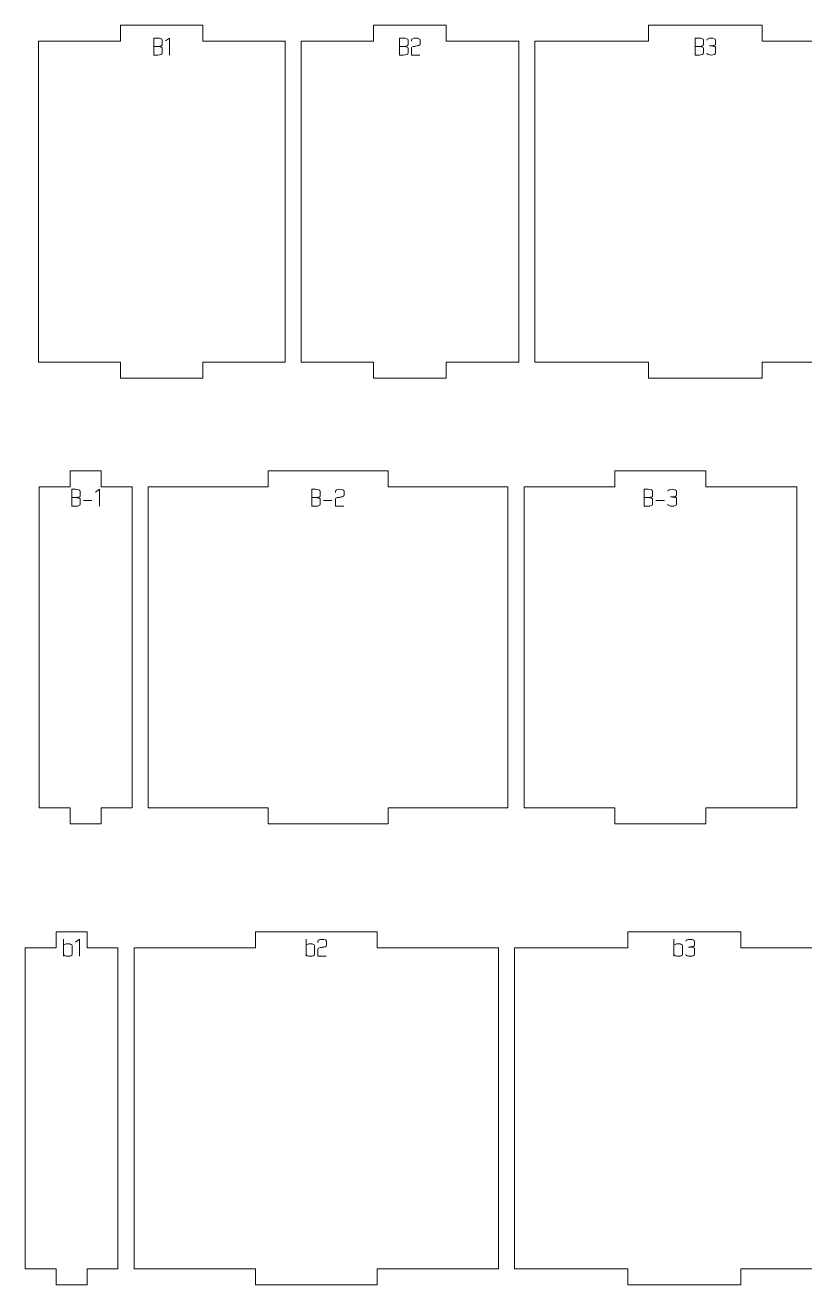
# Model space of a CAD drawing. Header units: centimetres. Extents: x -249 to 275, y -506 to 461.
# Drawn here: x -248.57 to -233.99, y 244.79 to 268.34 of the extents above; entities that cross this region are included whole.
import ezdxf

# ---------------------------------------------------------------- set-up
doc = ezdxf.new("R2010")
doc.units = ezdxf.units.CM
doc.header["$MEASUREMENT"] = 0
doc.layers.add('Capa 1', color=7, linetype='Continuous')

msp = doc.modelspace()

# ---------------------------------------------------------------- linework, layer by layer
at = {"layer": 'Capa 1', "color": 240, "lineweight": 9}
for points in [[(-248.32634, 268.0409), (-248.32634, 268.0409), (-248.32634, 262.0409), (-248.32634, 262.0409), (-248.32634, 262.0409), (-246.78865, 262.0409), (-246.78865, 262.0409), (-246.78865, 262.0409), (-246.78865, 261.7409), (-246.78865, 261.7409), (-246.78865, 261.7409), (-245.25096, 261.7409), (-245.25096, 261.7409), (-245.25096, 261.7409), (-245.25096, 262.0409), (-245.25096, 262.0409), (-245.25096, 262.0409), (-243.71328, 262.0409), (-243.71328, 262.0409), (-243.71328, 262.0409), (-243.71328, 268.0409), (-243.71328, 268.0409), (-243.71328, 268.0409), (-245.25096, 268.0409), (-245.25096, 268.0409), (-245.25096, 268.0409), (-245.25096, 268.3409), (-245.25096, 268.3409), (-245.25096, 268.3409), (-246.78865, 268.3409), (-246.78865, 268.3409), (-246.78865, 268.3409), (-246.78865, 268.0409), (-246.78865, 268.0409), (-246.78865, 268.0409), (-248.32634, 268.0409), (-248.32634, 268.0409)], [(-243.41328, 268.0409), (-243.41328, 268.0409), (-243.41328, 262.0409), (-243.41328, 262.0409), (-243.41328, 262.0409), (-242.05581, 262.0409), (-242.05581, 262.0409), (-242.05581, 262.0409), (-242.05581, 261.7409), (-242.05581, 261.7409), (-242.05581, 261.7409), (-240.69835, 261.7409), (-240.69835, 261.7409), (-240.69835, 261.7409), (-240.69835, 262.0409), (-240.69835, 262.0409), (-240.69835, 262.0409), (-239.34088, 262.0409), (-239.34088, 262.0409), (-239.34088, 262.0409), (-239.34088, 268.0409), (-239.34088, 268.0409), (-239.34088, 268.0409), (-240.69835, 268.0409), (-240.69835, 268.0409), (-240.69835, 268.0409), (-240.69835, 268.3409), (-240.69835, 268.3409), (-240.69835, 268.3409), (-242.05581, 268.3409), (-242.05581, 268.3409), (-242.05581, 268.3409), (-242.05581, 268.0409), (-242.05581, 268.0409), (-242.05581, 268.0409), (-243.41328, 268.0409), (-243.41328, 268.0409)], [(-239.04088, 268.0409), (-239.04088, 268.0409), (-239.04088, 262.0409), (-239.04088, 262.0409), (-239.04088, 262.0409), (-236.91458, 262.0409), (-236.91458, 262.0409), (-236.91458, 262.0409), (-236.91458, 261.7409), (-236.91458, 261.7409), (-236.91458, 261.7409), (-234.78827, 261.7409), (-234.78827, 261.7409), (-234.78827, 261.7409), (-234.78827, 262.0409), (-234.78827, 262.0409), (-234.78827, 262.0409), (-232.66196, 262.0409), (-232.66196, 262.0409), (-232.66196, 262.0409), (-232.66196, 268.0409), (-232.66196, 268.0409), (-232.66196, 268.0409), (-234.78827, 268.0409), (-234.78827, 268.0409), (-234.78827, 268.0409), (-234.78827, 268.3409), (-234.78827, 268.3409), (-234.78827, 268.3409), (-236.91458, 268.3409), (-236.91458, 268.3409), (-236.91458, 268.3409), (-236.91458, 268.0409), (-236.91458, 268.0409), (-236.91458, 268.0409), (-239.04088, 268.0409), (-239.04088, 268.0409)], [(-248.3115, 259.70741), (-248.3115, 259.70741), (-248.3115, 253.70741), (-248.3115, 253.70741), (-248.3115, 253.70741), (-247.73285, 253.70741), (-247.73285, 253.70741), (-247.73285, 253.70741), (-247.73285, 253.40741), (-247.73285, 253.40741), (-247.73285, 253.40741), (-247.15419, 253.40741), (-247.15419, 253.40741), (-247.15419, 253.40741), (-247.15419, 253.70741), (-247.15419, 253.70741), (-247.15419, 253.70741), (-246.57554, 253.70741), (-246.57554, 253.70741), (-246.57554, 253.70741), (-246.57554, 259.70741), (-246.57554, 259.70741), (-246.57554, 259.70741), (-247.15419, 259.70741), (-247.15419, 259.70741), (-247.15419, 259.70741), (-247.15419, 260.00741), (-247.15419, 260.00741), (-247.15419, 260.00741), (-247.73285, 260.00741), (-247.73285, 260.00741), (-247.73285, 260.00741), (-247.73285, 259.70741), (-247.73285, 259.70741), (-247.73285, 259.70741), (-248.3115, 259.70741), (-248.3115, 259.70741)], [(-246.27554, 259.70741), (-246.27554, 259.70741), (-246.27554, 253.70741), (-246.27554, 253.70741), (-246.27554, 253.70741), (-244.03133, 253.70741), (-244.03133, 253.70741), (-244.03133, 253.70741), (-244.03133, 253.40741), (-244.03133, 253.40741), (-244.03133, 253.40741), (-241.78712, 253.40741), (-241.78712, 253.40741), (-241.78712, 253.40741), (-241.78712, 253.70741), (-241.78712, 253.70741), (-241.78712, 253.70741), (-239.54291, 253.70741), (-239.54291, 253.70741), (-239.54291, 253.70741), (-239.54291, 259.70741), (-239.54291, 259.70741), (-239.54291, 259.70741), (-241.78712, 259.70741), (-241.78712, 259.70741), (-241.78712, 259.70741), (-241.78712, 260.00741), (-241.78712, 260.00741), (-241.78712, 260.00741), (-244.03133, 260.00741), (-244.03133, 260.00741), (-244.03133, 260.00741), (-244.03133, 259.70741), (-244.03133, 259.70741), (-244.03133, 259.70741), (-246.27554, 259.70741), (-246.27554, 259.70741)], [(-239.24291, 259.70741), (-239.24291, 259.70741), (-239.24291, 253.70741), (-239.24291, 253.70741), (-239.24291, 253.70741), (-237.54193, 253.70741), (-237.54193, 253.70741), (-237.54193, 253.70741), (-237.54193, 253.40741), (-237.54193, 253.40741), (-237.54193, 253.40741), (-235.84096, 253.40741), (-235.84096, 253.40741), (-235.84096, 253.40741), (-235.84096, 253.70741), (-235.84096, 253.70741), (-235.84096, 253.70741), (-234.13998, 253.70741), (-234.13998, 253.70741), (-234.13998, 253.70741), (-234.13998, 259.70741), (-234.13998, 259.70741), (-234.13998, 259.70741), (-235.84096, 259.70741), (-235.84096, 259.70741), (-235.84096, 259.70741), (-235.84096, 260.00741), (-235.84096, 260.00741), (-235.84096, 260.00741), (-237.54193, 260.00741), (-237.54193, 260.00741), (-237.54193, 260.00741), (-237.54193, 259.70741), (-237.54193, 259.70741), (-237.54193, 259.70741), (-239.24291, 259.70741), (-239.24291, 259.70741)], [(-248.5745, 251.08871), (-248.5745, 251.08871), (-248.5745, 245.08871), (-248.5745, 245.08871), (-248.5745, 245.08871), (-247.99584, 245.08871), (-247.99584, 245.08871), (-247.99584, 245.08871), (-247.99584, 244.78871), (-247.99584, 244.78871), (-247.99584, 244.78871), (-247.41719, 244.78871), (-247.41719, 244.78871), (-247.41719, 244.78871), (-247.41719, 245.08871), (-247.41719, 245.08871), (-247.41719, 245.08871), (-246.83853, 245.08871), (-246.83853, 245.08871), (-246.83853, 245.08871), (-246.83853, 251.08871), (-246.83853, 251.08871), (-246.83853, 251.08871), (-247.41719, 251.08871), (-247.41719, 251.08871), (-247.41719, 251.08871), (-247.41719, 251.38871), (-247.41719, 251.38871), (-247.41719, 251.38871), (-247.99584, 251.38871), (-247.99584, 251.38871), (-247.99584, 251.38871), (-247.99584, 251.08871), (-247.99584, 251.08871), (-247.99584, 251.08871), (-248.5745, 251.08871), (-248.5745, 251.08871)], [(-246.53853, 251.08871), (-246.53853, 251.08871), (-246.53853, 245.08871), (-246.53853, 245.08871), (-246.53853, 245.08871), (-244.26496, 245.08871), (-244.26496, 245.08871), (-244.26496, 245.08871), (-244.26496, 244.78871), (-244.26496, 244.78871), (-244.26496, 244.78871), (-241.99139, 244.78871), (-241.99139, 244.78871), (-241.99139, 244.78871), (-241.99139, 245.08871), (-241.99139, 245.08871), (-241.99139, 245.08871), (-239.71782, 245.08871), (-239.71782, 245.08871), (-239.71782, 245.08871), (-239.71782, 251.08871), (-239.71782, 251.08871), (-239.71782, 251.08871), (-241.99139, 251.08871), (-241.99139, 251.08871), (-241.99139, 251.08871), (-241.99139, 251.38871), (-241.99139, 251.38871), (-241.99139, 251.38871), (-244.26496, 251.38871), (-244.26496, 251.38871), (-244.26496, 251.38871), (-244.26496, 251.08871), (-244.26496, 251.08871), (-244.26496, 251.08871), (-246.53853, 251.08871), (-246.53853, 251.08871)], [(-239.41782, 251.08871), (-239.41782, 251.08871), (-239.41782, 245.08871), (-239.41782, 245.08871), (-239.41782, 245.08871), (-237.30256, 245.08871), (-237.30256, 245.08871), (-237.30256, 245.08871), (-237.30256, 244.78871), (-237.30256, 244.78871), (-237.30256, 244.78871), (-235.18729, 244.78871), (-235.18729, 244.78871), (-235.18729, 244.78871), (-235.18729, 245.08871), (-235.18729, 245.08871), (-235.18729, 245.08871), (-233.07202, 245.08871), (-233.07202, 245.08871), (-233.07202, 245.08871), (-233.07202, 251.08871), (-233.07202, 251.08871), (-233.07202, 251.08871), (-235.18729, 251.08871), (-235.18729, 251.08871), (-235.18729, 251.08871), (-235.18729, 251.38871), (-235.18729, 251.38871), (-235.18729, 251.38871), (-237.30256, 251.38871), (-237.30256, 251.38871), (-237.30256, 251.38871), (-237.30256, 251.08871), (-237.30256, 251.08871), (-237.30256, 251.08871), (-239.41782, 251.08871), (-239.41782, 251.08871)]]:
    msp.add_open_spline(points, degree=3, knots=[0, 0, 0, 0, 0.08333333, 0.08333333, 0.08333333, 0.16666667, 0.16666667, 0.16666667, 0.25, 0.25, 0.25, 0.33333333, 0.33333333, 0.33333333, 0.41666667, 0.41666667, 0.41666667, 0.5, 0.5, 0.5, 0.58333333, 0.58333333, 0.58333333, 0.66666667, 0.66666667, 0.66666667, 0.75, 0.75, 0.75, 0.83333333, 0.83333333, 0.83333333, 0.91666667, 0.91666667, 0.91666667, 1, 1, 1, 1], dxfattribs=at)
at = {"layer": 'Capa 1', "color": 114, "lineweight": 9}
for points, knots in [([(-246.16794, 268.09854), (-246.16794, 268.09854), (-246.16794, 267.7821), (-246.16794, 267.7821), (-246.16794, 267.7821), (-246.09319, 267.7821), (-246.09319, 267.7821), (-246.07026, 267.7821), (-246.05084, 267.78546), (-246.03494, 267.79219), (-246.01874, 267.79892), (-246.01064, 267.80732), (-246.01064, 267.81741), (-246.01064, 267.81741), (-246.01064, 267.90959), (-246.01064, 267.90959), (-246.01064, 267.91754), (-246.01629, 267.92457), (-246.02761, 267.93069), (-246.03861, 267.9368), (-246.06047, 267.94108), (-246.09319, 267.94353), (-246.06108, 267.94567), (-246.03922, 267.9498), (-246.02761, 267.95591), (-246.01629, 267.96233), (-246.01064, 267.96952), (-246.01064, 267.97747), (-246.01064, 267.97747), (-246.01064, 268.06323), (-246.01064, 268.06323), (-246.01064, 268.07271), (-246.01874, 268.08096), (-246.03494, 268.08799), (-246.05115, 268.09502), (-246.07056, 268.09854), (-246.09319, 268.09854), (-246.09319, 268.09854), (-246.16794, 268.09854), (-246.16794, 268.09854)], [0, 0, 0, 0, 0.07692308, 0.07692308, 0.07692308, 0.15384615, 0.15384615, 0.15384615, 0.23076923, 0.23076923, 0.23076923, 0.30769231, 0.30769231, 0.30769231, 0.38461538, 0.38461538, 0.38461538, 0.46153846, 0.46153846, 0.46153846, 0.53846154, 0.53846154, 0.53846154, 0.61538462, 0.61538462, 0.61538462, 0.69230769, 0.69230769, 0.69230769, 0.76923077, 0.76923077, 0.76923077, 0.84615385, 0.84615385, 0.84615385, 0.92307692, 0.92307692, 0.92307692, 1, 1, 1, 1]), ([(-246.09319, 267.94353), (-246.09319, 267.94353), (-246.16794, 267.94353), (-246.16794, 267.94353), (-246.16794, 267.94353), (-246.16794, 268.09854), (-246.16794, 268.09854), (-246.16794, 268.09854), (-246.09319, 268.09854), (-246.09319, 268.09854), (-246.07056, 268.09854), (-246.05115, 268.09502), (-246.03494, 268.08799), (-246.01874, 268.08096), (-246.01064, 268.07271), (-246.01064, 268.06323), (-246.01064, 268.06323), (-246.01064, 267.97747), (-246.01064, 267.97747), (-246.01064, 267.96952), (-246.01629, 267.96233), (-246.02761, 267.95591), (-246.03922, 267.9498), (-246.06108, 267.94567), (-246.09319, 267.94353)], [0, 0, 0, 0, 0.125, 0.125, 0.125, 0.25, 0.25, 0.25, 0.375, 0.375, 0.375, 0.5, 0.5, 0.5, 0.625, 0.625, 0.625, 0.75, 0.75, 0.75, 0.875, 0.875, 0.875, 1, 1, 1, 1]), ([(-245.87168, 268.099), (-245.87168, 268.099), (-245.94781, 268.04626), (-245.94781, 268.04626), (-245.94781, 268.04626), (-245.87168, 268.099), (-245.87168, 268.099), (-245.87168, 268.099), (-245.87168, 267.7821), (-245.87168, 267.7821), (-245.87168, 267.7821), (-245.87168, 268.099), (-245.87168, 268.099)], [0, 0, 0, 0, 0.25, 0.25, 0.25, 0.5, 0.5, 0.5, 0.75, 0.75, 0.75, 1, 1, 1, 1]), ([(-241.5697, 268.09854), (-241.5697, 268.09854), (-241.5697, 267.7821), (-241.5697, 267.7821), (-241.5697, 267.7821), (-241.49495, 267.7821), (-241.49495, 267.7821), (-241.47202, 267.7821), (-241.4526, 267.78546), (-241.4367, 267.79219), (-241.4205, 267.79892), (-241.4124, 267.80732), (-241.4124, 267.81741), (-241.4124, 267.81741), (-241.4124, 267.90959), (-241.4124, 267.90959), (-241.4124, 267.91754), (-241.41805, 267.92457), (-241.42937, 267.93069), (-241.44037, 267.9368), (-241.46223, 267.94108), (-241.49495, 267.94353), (-241.46284, 267.94567), (-241.44098, 267.9498), (-241.42937, 267.95591), (-241.41805, 267.96233), (-241.4124, 267.96952), (-241.4124, 267.97747), (-241.4124, 267.97747), (-241.4124, 268.06323), (-241.4124, 268.06323), (-241.4124, 268.07271), (-241.4205, 268.08096), (-241.4367, 268.08799), (-241.45291, 268.09502), (-241.47232, 268.09854), (-241.49495, 268.09854), (-241.49495, 268.09854), (-241.5697, 268.09854), (-241.5697, 268.09854)], [0, 0, 0, 0, 0.07692308, 0.07692308, 0.07692308, 0.15384615, 0.15384615, 0.15384615, 0.23076923, 0.23076923, 0.23076923, 0.30769231, 0.30769231, 0.30769231, 0.38461538, 0.38461538, 0.38461538, 0.46153846, 0.46153846, 0.46153846, 0.53846154, 0.53846154, 0.53846154, 0.61538462, 0.61538462, 0.61538462, 0.69230769, 0.69230769, 0.69230769, 0.76923077, 0.76923077, 0.76923077, 0.84615385, 0.84615385, 0.84615385, 0.92307692, 0.92307692, 0.92307692, 1, 1, 1, 1]), ([(-241.49495, 267.94353), (-241.49495, 267.94353), (-241.5697, 267.94353), (-241.5697, 267.94353), (-241.5697, 267.94353), (-241.5697, 268.09854), (-241.5697, 268.09854), (-241.5697, 268.09854), (-241.49495, 268.09854), (-241.49495, 268.09854), (-241.47232, 268.09854), (-241.45291, 268.09502), (-241.4367, 268.08799), (-241.4205, 268.08096), (-241.4124, 268.07271), (-241.4124, 268.06323), (-241.4124, 268.06323), (-241.4124, 267.97747), (-241.4124, 267.97747), (-241.4124, 267.96952), (-241.41805, 267.96233), (-241.42937, 267.95591), (-241.44098, 267.9498), (-241.46284, 267.94567), (-241.49495, 267.94353)], [0, 0, 0, 0, 0.125, 0.125, 0.125, 0.25, 0.25, 0.25, 0.375, 0.375, 0.375, 0.5, 0.5, 0.5, 0.625, 0.625, 0.625, 0.75, 0.75, 0.75, 0.875, 0.875, 0.875, 1, 1, 1, 1]), ([(-241.35003, 267.7821), (-241.35003, 267.7821), (-241.35003, 267.91464), (-241.35003, 267.91464), (-241.34911, 267.92656), (-241.33826, 267.93573), (-241.31747, 267.94215), (-241.30891, 267.94277), (-241.30073, 267.94376), (-241.29293, 267.94514), (-241.28514, 267.94651), (-241.27726, 267.94796), (-241.26931, 267.94949), (-241.25464, 267.95194), (-241.2434, 267.95393), (-241.23561, 267.95545), (-241.22781, 267.95698), (-241.22024, 267.95897), (-241.2129, 267.96142), (-241.19395, 267.96845), (-241.18447, 267.97747), (-241.18447, 267.98847), (-241.18447, 267.98847), (-241.18447, 268.06323), (-241.18447, 268.06323), (-241.18447, 268.07301), (-241.19234, 268.08134), (-241.20809, 268.08822), (-241.22383, 268.0951), (-241.24348, 268.09854), (-241.26702, 268.09854), (-241.29056, 268.09854), (-241.31021, 268.0951), (-241.32595, 268.08822), (-241.3417, 268.08134), (-241.34957, 268.07301), (-241.34957, 268.06323), (-241.34957, 268.06323), (-241.34957, 268.04076), (-241.34957, 268.04076), (-241.34957, 268.04076), (-241.34957, 268.06323), (-241.34957, 268.06323), (-241.34957, 268.07301), (-241.3417, 268.08134), (-241.32595, 268.08822), (-241.31021, 268.0951), (-241.29056, 268.09854), (-241.26702, 268.09854), (-241.24348, 268.09854), (-241.22383, 268.0951), (-241.20809, 268.08822), (-241.19234, 268.08134), (-241.18447, 268.07301), (-241.18447, 268.06323), (-241.18447, 268.06323), (-241.18447, 267.98847), (-241.18447, 267.98847), (-241.18447, 267.97747), (-241.19395, 267.96845), (-241.2129, 267.96142), (-241.22024, 267.95897), (-241.22781, 267.95698), (-241.23561, 267.95545), (-241.2434, 267.95393), (-241.25464, 267.95194), (-241.26931, 267.94949), (-241.27726, 267.94796), (-241.28514, 267.94651), (-241.29293, 267.94514), (-241.30073, 267.94376), (-241.30891, 267.94277), (-241.31747, 267.94215), (-241.33826, 267.93573), (-241.34911, 267.92656), (-241.35003, 267.91464), (-241.35003, 267.91464), (-241.35003, 267.7821), (-241.35003, 267.7821), (-241.35003, 267.7821), (-241.19318, 267.7821), (-241.19318, 267.7821), (-241.19318, 267.7821), (-241.35003, 267.7821), (-241.35003, 267.7821)], [0, 0, 0, 0, 0.03571429, 0.03571429, 0.03571429, 0.07142857, 0.07142857, 0.07142857, 0.10714286, 0.10714286, 0.10714286, 0.14285714, 0.14285714, 0.14285714, 0.17857143, 0.17857143, 0.17857143, 0.21428571, 0.21428571, 0.21428571, 0.25, 0.25, 0.25, 0.28571429, 0.28571429, 0.28571429, 0.32142857, 0.32142857, 0.32142857, 0.35714286, 0.35714286, 0.35714286, 0.39285714, 0.39285714, 0.39285714, 0.42857143, 0.42857143, 0.42857143, 0.46428571, 0.46428571, 0.46428571, 0.5, 0.5, 0.5, 0.53571429, 0.53571429, 0.53571429, 0.57142857, 0.57142857, 0.57142857, 0.60714286, 0.60714286, 0.60714286, 0.64285714, 0.64285714, 0.64285714, 0.67857143, 0.67857143, 0.67857143, 0.71428571, 0.71428571, 0.71428571, 0.75, 0.75, 0.75, 0.78571429, 0.78571429, 0.78571429, 0.82142857, 0.82142857, 0.82142857, 0.85714286, 0.85714286, 0.85714286, 0.89285714, 0.89285714, 0.89285714, 0.92857143, 0.92857143, 0.92857143, 0.96428571, 0.96428571, 0.96428571, 1, 1, 1, 1]), ([(-236.04404, 268.09854), (-236.04404, 268.09854), (-236.04404, 267.7821), (-236.04404, 267.7821), (-236.04404, 267.7821), (-235.96929, 267.7821), (-235.96929, 267.7821), (-235.94636, 267.7821), (-235.92694, 267.78546), (-235.91104, 267.79219), (-235.89484, 267.79892), (-235.88674, 267.80732), (-235.88674, 267.81741), (-235.88674, 267.81741), (-235.88674, 267.90959), (-235.88674, 267.90959), (-235.88674, 267.91754), (-235.89239, 267.92457), (-235.90371, 267.93069), (-235.91471, 267.9368), (-235.93657, 267.94108), (-235.96929, 267.94353), (-235.93718, 267.94567), (-235.91532, 267.9498), (-235.90371, 267.95591), (-235.89239, 267.96233), (-235.88674, 267.96952), (-235.88674, 267.97747), (-235.88674, 267.97747), (-235.88674, 268.06323), (-235.88674, 268.06323), (-235.88674, 268.07271), (-235.89484, 268.08096), (-235.91104, 268.08799), (-235.92725, 268.09502), (-235.94666, 268.09854), (-235.96929, 268.09854), (-235.96929, 268.09854), (-236.04404, 268.09854), (-236.04404, 268.09854)], [0, 0, 0, 0, 0.07692308, 0.07692308, 0.07692308, 0.15384615, 0.15384615, 0.15384615, 0.23076923, 0.23076923, 0.23076923, 0.30769231, 0.30769231, 0.30769231, 0.38461538, 0.38461538, 0.38461538, 0.46153846, 0.46153846, 0.46153846, 0.53846154, 0.53846154, 0.53846154, 0.61538462, 0.61538462, 0.61538462, 0.69230769, 0.69230769, 0.69230769, 0.76923077, 0.76923077, 0.76923077, 0.84615385, 0.84615385, 0.84615385, 0.92307692, 0.92307692, 0.92307692, 1, 1, 1, 1]), ([(-235.96929, 267.94353), (-235.96929, 267.94353), (-236.04404, 267.94353), (-236.04404, 267.94353), (-236.04404, 267.94353), (-236.04404, 268.09854), (-236.04404, 268.09854), (-236.04404, 268.09854), (-235.96929, 268.09854), (-235.96929, 268.09854), (-235.94666, 268.09854), (-235.92725, 268.09502), (-235.91104, 268.08799), (-235.89484, 268.08096), (-235.88674, 268.07271), (-235.88674, 268.06323), (-235.88674, 268.06323), (-235.88674, 267.97747), (-235.88674, 267.97747), (-235.88674, 267.96952), (-235.89239, 267.96233), (-235.90371, 267.95591), (-235.91532, 267.9498), (-235.93718, 267.94567), (-235.96929, 267.94353)], [0, 0, 0, 0, 0.125, 0.125, 0.125, 0.25, 0.25, 0.25, 0.375, 0.375, 0.375, 0.5, 0.5, 0.5, 0.625, 0.625, 0.625, 0.75, 0.75, 0.75, 0.875, 0.875, 0.875, 1, 1, 1, 1]), ([(-235.74136, 267.7821), (-235.7649, 267.7821), (-235.78455, 267.78554), (-235.80029, 267.79242), (-235.81604, 267.7993), (-235.82391, 267.80763), (-235.82391, 267.81741), (-235.82391, 267.80763), (-235.81604, 267.7993), (-235.80029, 267.79242), (-235.78455, 267.78554), (-235.7649, 267.7821), (-235.74136, 267.7821), (-235.71782, 267.7821), (-235.69817, 267.78554), (-235.68243, 267.79242), (-235.66668, 267.7993), (-235.65881, 267.80763), (-235.65881, 267.81741), (-235.65881, 267.81741), (-235.65881, 267.9206), (-235.65881, 267.9206), (-235.65881, 267.92886), (-235.66447, 267.93604), (-235.67578, 267.94215), (-235.68709, 267.94827), (-235.72026, 267.9524), (-235.7753, 267.95454), (-235.72057, 267.9579), (-235.6877, 267.96188), (-235.6767, 267.96646), (-235.66569, 267.97105), (-235.65973, 267.97854), (-235.65881, 267.98893), (-235.65881, 267.98893), (-235.65881, 268.06323), (-235.65881, 268.06323), (-235.65881, 268.07301), (-235.66668, 268.08134), (-235.68243, 268.08822), (-235.69817, 268.0951), (-235.71782, 268.09854), (-235.74136, 268.09854), (-235.7649, 268.09854), (-235.78455, 268.0951), (-235.80029, 268.08822), (-235.81604, 268.08134), (-235.82391, 268.07301), (-235.82391, 268.06323), (-235.82391, 268.07301), (-235.81604, 268.08134), (-235.80029, 268.08822), (-235.78455, 268.0951), (-235.7649, 268.09854), (-235.74136, 268.09854), (-235.71782, 268.09854), (-235.69817, 268.0951), (-235.68243, 268.08822), (-235.66668, 268.08134), (-235.65881, 268.07301), (-235.65881, 268.06323), (-235.65881, 268.06323), (-235.65881, 267.98893), (-235.65881, 267.98893), (-235.65973, 267.97854), (-235.66569, 267.97105), (-235.6767, 267.96646), (-235.6877, 267.96188), (-235.72057, 267.9579), (-235.7753, 267.95454), (-235.72026, 267.9524), (-235.68709, 267.94827), (-235.67578, 267.94215), (-235.66447, 267.93604), (-235.65881, 267.92886), (-235.65881, 267.9206), (-235.65881, 267.9206), (-235.65881, 267.81741), (-235.65881, 267.81741), (-235.65881, 267.80763), (-235.66668, 267.7993), (-235.68243, 267.79242), (-235.69817, 267.78554), (-235.71782, 267.7821), (-235.74136, 267.7821)], [0, 0, 0, 0, 0.03571429, 0.03571429, 0.03571429, 0.07142857, 0.07142857, 0.07142857, 0.10714286, 0.10714286, 0.10714286, 0.14285714, 0.14285714, 0.14285714, 0.17857143, 0.17857143, 0.17857143, 0.21428571, 0.21428571, 0.21428571, 0.25, 0.25, 0.25, 0.28571429, 0.28571429, 0.28571429, 0.32142857, 0.32142857, 0.32142857, 0.35714286, 0.35714286, 0.35714286, 0.39285714, 0.39285714, 0.39285714, 0.42857143, 0.42857143, 0.42857143, 0.46428571, 0.46428571, 0.46428571, 0.5, 0.5, 0.5, 0.53571429, 0.53571429, 0.53571429, 0.57142857, 0.57142857, 0.57142857, 0.60714286, 0.60714286, 0.60714286, 0.64285714, 0.64285714, 0.64285714, 0.67857143, 0.67857143, 0.67857143, 0.71428571, 0.71428571, 0.71428571, 0.75, 0.75, 0.75, 0.78571429, 0.78571429, 0.78571429, 0.82142857, 0.82142857, 0.82142857, 0.85714286, 0.85714286, 0.85714286, 0.89285714, 0.89285714, 0.89285714, 0.92857143, 0.92857143, 0.92857143, 0.96428571, 0.96428571, 0.96428571, 1, 1, 1, 1]), ([(-246.16794, 267.7821), (-246.16794, 267.7821), (-246.16794, 267.94353), (-246.16794, 267.94353), (-246.16794, 267.94353), (-246.09319, 267.94353), (-246.09319, 267.94353), (-246.06047, 267.94108), (-246.03861, 267.9368), (-246.02761, 267.93069), (-246.01629, 267.92457), (-246.01064, 267.91754), (-246.01064, 267.90959), (-246.01064, 267.90959), (-246.01064, 267.81741), (-246.01064, 267.81741), (-246.01064, 267.80732), (-246.01874, 267.79892), (-246.03494, 267.79219), (-246.05084, 267.78546), (-246.07026, 267.7821), (-246.09319, 267.7821), (-246.09319, 267.7821), (-246.16794, 267.7821), (-246.16794, 267.7821)], [0, 0, 0, 0, 0.125, 0.125, 0.125, 0.25, 0.25, 0.25, 0.375, 0.375, 0.375, 0.5, 0.5, 0.5, 0.625, 0.625, 0.625, 0.75, 0.75, 0.75, 0.875, 0.875, 0.875, 1, 1, 1, 1]), ([(-241.5697, 267.7821), (-241.5697, 267.7821), (-241.5697, 267.94353), (-241.5697, 267.94353), (-241.5697, 267.94353), (-241.49495, 267.94353), (-241.49495, 267.94353), (-241.46223, 267.94108), (-241.44037, 267.9368), (-241.42937, 267.93069), (-241.41805, 267.92457), (-241.4124, 267.91754), (-241.4124, 267.90959), (-241.4124, 267.90959), (-241.4124, 267.81741), (-241.4124, 267.81741), (-241.4124, 267.80732), (-241.4205, 267.79892), (-241.4367, 267.79219), (-241.4526, 267.78546), (-241.47202, 267.7821), (-241.49495, 267.7821), (-241.49495, 267.7821), (-241.5697, 267.7821), (-241.5697, 267.7821)], [0, 0, 0, 0, 0.125, 0.125, 0.125, 0.25, 0.25, 0.25, 0.375, 0.375, 0.375, 0.5, 0.5, 0.5, 0.625, 0.625, 0.625, 0.75, 0.75, 0.75, 0.875, 0.875, 0.875, 1, 1, 1, 1]), ([(-236.04404, 267.7821), (-236.04404, 267.7821), (-236.04404, 267.94353), (-236.04404, 267.94353), (-236.04404, 267.94353), (-235.96929, 267.94353), (-235.96929, 267.94353), (-235.93657, 267.94108), (-235.91471, 267.9368), (-235.90371, 267.93069), (-235.89239, 267.92457), (-235.88674, 267.91754), (-235.88674, 267.90959), (-235.88674, 267.90959), (-235.88674, 267.81741), (-235.88674, 267.81741), (-235.88674, 267.80732), (-235.89484, 267.79892), (-235.91104, 267.79219), (-235.92694, 267.78546), (-235.94636, 267.7821), (-235.96929, 267.7821), (-235.96929, 267.7821), (-236.04404, 267.7821), (-236.04404, 267.7821)], [0, 0, 0, 0, 0.125, 0.125, 0.125, 0.25, 0.25, 0.25, 0.375, 0.375, 0.375, 0.5, 0.5, 0.5, 0.625, 0.625, 0.625, 0.75, 0.75, 0.75, 0.875, 0.875, 0.875, 1, 1, 1, 1]), ([(-247.70172, 259.66345), (-247.70172, 259.66345), (-247.70172, 259.34701), (-247.70172, 259.34701), (-247.70172, 259.34701), (-247.62697, 259.34701), (-247.62697, 259.34701), (-247.60404, 259.34701), (-247.58462, 259.35037), (-247.56872, 259.3571), (-247.55252, 259.36383), (-247.54442, 259.37223), (-247.54442, 259.38232), (-247.54442, 259.38232), (-247.54442, 259.4745), (-247.54442, 259.4745), (-247.54442, 259.48245), (-247.55007, 259.48948), (-247.56139, 259.4956), (-247.57239, 259.50171), (-247.59425, 259.50599), (-247.62697, 259.50844), (-247.59486, 259.51058), (-247.573, 259.51471), (-247.56139, 259.52082), (-247.55007, 259.52724), (-247.54442, 259.53443), (-247.54442, 259.54238), (-247.54442, 259.54238), (-247.54442, 259.62814), (-247.54442, 259.62814), (-247.54442, 259.63762), (-247.55252, 259.64587), (-247.56872, 259.6529), (-247.58493, 259.65993), (-247.60434, 259.66345), (-247.62697, 259.66345), (-247.62697, 259.66345), (-247.70172, 259.66345), (-247.70172, 259.66345)], [0, 0, 0, 0, 0.07692308, 0.07692308, 0.07692308, 0.15384615, 0.15384615, 0.15384615, 0.23076923, 0.23076923, 0.23076923, 0.30769231, 0.30769231, 0.30769231, 0.38461538, 0.38461538, 0.38461538, 0.46153846, 0.46153846, 0.46153846, 0.53846154, 0.53846154, 0.53846154, 0.61538462, 0.61538462, 0.61538462, 0.69230769, 0.69230769, 0.69230769, 0.76923077, 0.76923077, 0.76923077, 0.84615385, 0.84615385, 0.84615385, 0.92307692, 0.92307692, 0.92307692, 1, 1, 1, 1]), ([(-247.62697, 259.50844), (-247.62697, 259.50844), (-247.70172, 259.50844), (-247.70172, 259.50844), (-247.70172, 259.50844), (-247.70172, 259.66345), (-247.70172, 259.66345), (-247.70172, 259.66345), (-247.62697, 259.66345), (-247.62697, 259.66345), (-247.60434, 259.66345), (-247.58493, 259.65993), (-247.56872, 259.6529), (-247.55252, 259.64587), (-247.54442, 259.63762), (-247.54442, 259.62814), (-247.54442, 259.62814), (-247.54442, 259.54238), (-247.54442, 259.54238), (-247.54442, 259.53443), (-247.55007, 259.52724), (-247.56139, 259.52082), (-247.573, 259.51471), (-247.59486, 259.51058), (-247.62697, 259.50844)], [0, 0, 0, 0, 0.125, 0.125, 0.125, 0.25, 0.25, 0.25, 0.375, 0.375, 0.375, 0.5, 0.5, 0.5, 0.625, 0.625, 0.625, 0.75, 0.75, 0.75, 0.875, 0.875, 0.875, 1, 1, 1, 1]), ([(-247.18533, 259.66391), (-247.18533, 259.66391), (-247.26146, 259.61117), (-247.26146, 259.61117), (-247.26146, 259.61117), (-247.18533, 259.66391), (-247.18533, 259.66391), (-247.18533, 259.66391), (-247.18533, 259.34701), (-247.18533, 259.34701), (-247.18533, 259.34701), (-247.18533, 259.66391), (-247.18533, 259.66391)], [0, 0, 0, 0, 0.25, 0.25, 0.25, 0.5, 0.5, 0.5, 0.75, 0.75, 0.75, 1, 1, 1, 1]), ([(-243.2119, 259.66345), (-243.2119, 259.66345), (-243.2119, 259.34701), (-243.2119, 259.34701), (-243.2119, 259.34701), (-243.13715, 259.34701), (-243.13715, 259.34701), (-243.11422, 259.34701), (-243.0948, 259.35037), (-243.0789, 259.3571), (-243.0627, 259.36383), (-243.0546, 259.37223), (-243.0546, 259.38232), (-243.0546, 259.38232), (-243.0546, 259.4745), (-243.0546, 259.4745), (-243.0546, 259.48245), (-243.06025, 259.48948), (-243.07157, 259.4956), (-243.08257, 259.50171), (-243.10443, 259.50599), (-243.13715, 259.50844), (-243.10504, 259.51058), (-243.08318, 259.51471), (-243.07157, 259.52082), (-243.06025, 259.52724), (-243.0546, 259.53443), (-243.0546, 259.54238), (-243.0546, 259.54238), (-243.0546, 259.62814), (-243.0546, 259.62814), (-243.0546, 259.63762), (-243.0627, 259.64587), (-243.0789, 259.6529), (-243.09511, 259.65993), (-243.11452, 259.66345), (-243.13715, 259.66345), (-243.13715, 259.66345), (-243.2119, 259.66345), (-243.2119, 259.66345)], [0, 0, 0, 0, 0.07692308, 0.07692308, 0.07692308, 0.15384615, 0.15384615, 0.15384615, 0.23076923, 0.23076923, 0.23076923, 0.30769231, 0.30769231, 0.30769231, 0.38461538, 0.38461538, 0.38461538, 0.46153846, 0.46153846, 0.46153846, 0.53846154, 0.53846154, 0.53846154, 0.61538462, 0.61538462, 0.61538462, 0.69230769, 0.69230769, 0.69230769, 0.76923077, 0.76923077, 0.76923077, 0.84615385, 0.84615385, 0.84615385, 0.92307692, 0.92307692, 0.92307692, 1, 1, 1, 1]), ([(-243.13715, 259.50844), (-243.13715, 259.50844), (-243.2119, 259.50844), (-243.2119, 259.50844), (-243.2119, 259.50844), (-243.2119, 259.66345), (-243.2119, 259.66345), (-243.2119, 259.66345), (-243.13715, 259.66345), (-243.13715, 259.66345), (-243.11452, 259.66345), (-243.09511, 259.65993), (-243.0789, 259.6529), (-243.0627, 259.64587), (-243.0546, 259.63762), (-243.0546, 259.62814), (-243.0546, 259.62814), (-243.0546, 259.54238), (-243.0546, 259.54238), (-243.0546, 259.53443), (-243.06025, 259.52724), (-243.07157, 259.52082), (-243.08318, 259.51471), (-243.10504, 259.51058), (-243.13715, 259.50844)], [0, 0, 0, 0, 0.125, 0.125, 0.125, 0.25, 0.25, 0.25, 0.375, 0.375, 0.375, 0.5, 0.5, 0.5, 0.625, 0.625, 0.625, 0.75, 0.75, 0.75, 0.875, 0.875, 0.875, 1, 1, 1, 1]), ([(-242.7721, 259.34701), (-242.7721, 259.34701), (-242.7721, 259.47955), (-242.7721, 259.47955), (-242.77118, 259.49147), (-242.76033, 259.50064), (-242.73954, 259.50706), (-242.73098, 259.50768), (-242.7228, 259.50867), (-242.715, 259.51005), (-242.70721, 259.51142), (-242.69933, 259.51287), (-242.69138, 259.5144), (-242.67671, 259.51685), (-242.66547, 259.51884), (-242.65768, 259.52036), (-242.64988, 259.52189), (-242.64231, 259.52388), (-242.63497, 259.52633), (-242.61602, 259.53336), (-242.60654, 259.54238), (-242.60654, 259.55338), (-242.60654, 259.55338), (-242.60654, 259.62814), (-242.60654, 259.62814), (-242.60654, 259.63792), (-242.61441, 259.64625), (-242.63016, 259.65313), (-242.6459, 259.66001), (-242.66555, 259.66345), (-242.68909, 259.66345), (-242.71263, 259.66345), (-242.73228, 259.66001), (-242.74802, 259.65313), (-242.76377, 259.64625), (-242.77164, 259.63792), (-242.77164, 259.62814), (-242.77164, 259.62814), (-242.77164, 259.60567), (-242.77164, 259.60567), (-242.77164, 259.60567), (-242.77164, 259.62814), (-242.77164, 259.62814), (-242.77164, 259.63792), (-242.76377, 259.64625), (-242.74802, 259.65313), (-242.73228, 259.66001), (-242.71263, 259.66345), (-242.68909, 259.66345), (-242.66555, 259.66345), (-242.6459, 259.66001), (-242.63016, 259.65313), (-242.61441, 259.64625), (-242.60654, 259.63792), (-242.60654, 259.62814), (-242.60654, 259.62814), (-242.60654, 259.55338), (-242.60654, 259.55338), (-242.60654, 259.54238), (-242.61602, 259.53336), (-242.63497, 259.52633), (-242.64231, 259.52388), (-242.64988, 259.52189), (-242.65768, 259.52036), (-242.66547, 259.51884), (-242.67671, 259.51685), (-242.69138, 259.5144), (-242.69933, 259.51287), (-242.70721, 259.51142), (-242.715, 259.51005), (-242.7228, 259.50867), (-242.73098, 259.50768), (-242.73954, 259.50706), (-242.76033, 259.50064), (-242.77118, 259.49147), (-242.7721, 259.47955), (-242.7721, 259.47955), (-242.7721, 259.34701), (-242.7721, 259.34701), (-242.7721, 259.34701), (-242.61525, 259.34701), (-242.61525, 259.34701), (-242.61525, 259.34701), (-242.7721, 259.34701), (-242.7721, 259.34701)], [0, 0, 0, 0, 0.03571429, 0.03571429, 0.03571429, 0.07142857, 0.07142857, 0.07142857, 0.10714286, 0.10714286, 0.10714286, 0.14285714, 0.14285714, 0.14285714, 0.17857143, 0.17857143, 0.17857143, 0.21428571, 0.21428571, 0.21428571, 0.25, 0.25, 0.25, 0.28571429, 0.28571429, 0.28571429, 0.32142857, 0.32142857, 0.32142857, 0.35714286, 0.35714286, 0.35714286, 0.39285714, 0.39285714, 0.39285714, 0.42857143, 0.42857143, 0.42857143, 0.46428571, 0.46428571, 0.46428571, 0.5, 0.5, 0.5, 0.53571429, 0.53571429, 0.53571429, 0.57142857, 0.57142857, 0.57142857, 0.60714286, 0.60714286, 0.60714286, 0.64285714, 0.64285714, 0.64285714, 0.67857143, 0.67857143, 0.67857143, 0.71428571, 0.71428571, 0.71428571, 0.75, 0.75, 0.75, 0.78571429, 0.78571429, 0.78571429, 0.82142857, 0.82142857, 0.82142857, 0.85714286, 0.85714286, 0.85714286, 0.89285714, 0.89285714, 0.89285714, 0.92857143, 0.92857143, 0.92857143, 0.96428571, 0.96428571, 0.96428571, 1, 1, 1, 1]), ([(-236.99412, 259.66345), (-236.99412, 259.66345), (-236.99412, 259.34701), (-236.99412, 259.34701), (-236.99412, 259.34701), (-236.91937, 259.34701), (-236.91937, 259.34701), (-236.89644, 259.34701), (-236.87702, 259.35037), (-236.86112, 259.3571), (-236.84492, 259.36383), (-236.83682, 259.37223), (-236.83682, 259.38232), (-236.83682, 259.38232), (-236.83682, 259.4745), (-236.83682, 259.4745), (-236.83682, 259.48245), (-236.84247, 259.48948), (-236.85379, 259.4956), (-236.86479, 259.50171), (-236.88665, 259.50599), (-236.91937, 259.50844), (-236.88726, 259.51058), (-236.8654, 259.51471), (-236.85379, 259.52082), (-236.84247, 259.52724), (-236.83682, 259.53443), (-236.83682, 259.54238), (-236.83682, 259.54238), (-236.83682, 259.62814), (-236.83682, 259.62814), (-236.83682, 259.63762), (-236.84492, 259.64587), (-236.86112, 259.6529), (-236.87733, 259.65993), (-236.89674, 259.66345), (-236.91937, 259.66345), (-236.91937, 259.66345), (-236.99412, 259.66345), (-236.99412, 259.66345)], [0, 0, 0, 0, 0.07692308, 0.07692308, 0.07692308, 0.15384615, 0.15384615, 0.15384615, 0.23076923, 0.23076923, 0.23076923, 0.30769231, 0.30769231, 0.30769231, 0.38461538, 0.38461538, 0.38461538, 0.46153846, 0.46153846, 0.46153846, 0.53846154, 0.53846154, 0.53846154, 0.61538462, 0.61538462, 0.61538462, 0.69230769, 0.69230769, 0.69230769, 0.76923077, 0.76923077, 0.76923077, 0.84615385, 0.84615385, 0.84615385, 0.92307692, 0.92307692, 0.92307692, 1, 1, 1, 1]), ([(-236.91937, 259.50844), (-236.91937, 259.50844), (-236.99412, 259.50844), (-236.99412, 259.50844), (-236.99412, 259.50844), (-236.99412, 259.66345), (-236.99412, 259.66345), (-236.99412, 259.66345), (-236.91937, 259.66345), (-236.91937, 259.66345), (-236.89674, 259.66345), (-236.87733, 259.65993), (-236.86112, 259.6529), (-236.84492, 259.64587), (-236.83682, 259.63762), (-236.83682, 259.62814), (-236.83682, 259.62814), (-236.83682, 259.54238), (-236.83682, 259.54238), (-236.83682, 259.53443), (-236.84247, 259.52724), (-236.85379, 259.52082), (-236.8654, 259.51471), (-236.88726, 259.51058), (-236.91937, 259.50844)], [0, 0, 0, 0, 0.125, 0.125, 0.125, 0.25, 0.25, 0.25, 0.375, 0.375, 0.375, 0.5, 0.5, 0.5, 0.625, 0.625, 0.625, 0.75, 0.75, 0.75, 0.875, 0.875, 0.875, 1, 1, 1, 1]), ([(-236.47131, 259.34701), (-236.49485, 259.34701), (-236.5145, 259.35045), (-236.53024, 259.35733), (-236.54599, 259.36421), (-236.55386, 259.37254), (-236.55386, 259.38232), (-236.55386, 259.37254), (-236.54599, 259.36421), (-236.53024, 259.35733), (-236.5145, 259.35045), (-236.49485, 259.34701), (-236.47131, 259.34701), (-236.44777, 259.34701), (-236.42812, 259.35045), (-236.41238, 259.35733), (-236.39663, 259.36421), (-236.38876, 259.37254), (-236.38876, 259.38232), (-236.38876, 259.38232), (-236.38876, 259.48551), (-236.38876, 259.48551), (-236.38876, 259.49377), (-236.39442, 259.50095), (-236.40573, 259.50706), (-236.41704, 259.51318), (-236.45021, 259.51731), (-236.50525, 259.51945), (-236.45052, 259.52281), (-236.41765, 259.52679), (-236.40665, 259.53137), (-236.39564, 259.53596), (-236.38968, 259.54345), (-236.38876, 259.55384), (-236.38876, 259.55384), (-236.38876, 259.62814), (-236.38876, 259.62814), (-236.38876, 259.63792), (-236.39663, 259.64625), (-236.41238, 259.65313), (-236.42812, 259.66001), (-236.44777, 259.66345), (-236.47131, 259.66345), (-236.49485, 259.66345), (-236.5145, 259.66001), (-236.53024, 259.65313), (-236.54599, 259.64625), (-236.55386, 259.63792), (-236.55386, 259.62814), (-236.55386, 259.63792), (-236.54599, 259.64625), (-236.53024, 259.65313), (-236.5145, 259.66001), (-236.49485, 259.66345), (-236.47131, 259.66345), (-236.44777, 259.66345), (-236.42812, 259.66001), (-236.41238, 259.65313), (-236.39663, 259.64625), (-236.38876, 259.63792), (-236.38876, 259.62814), (-236.38876, 259.62814), (-236.38876, 259.55384), (-236.38876, 259.55384), (-236.38968, 259.54345), (-236.39564, 259.53596), (-236.40665, 259.53137), (-236.41765, 259.52679), (-236.45052, 259.52281), (-236.50525, 259.51945), (-236.45021, 259.51731), (-236.41704, 259.51318), (-236.40573, 259.50706), (-236.39442, 259.50095), (-236.38876, 259.49377), (-236.38876, 259.48551), (-236.38876, 259.48551), (-236.38876, 259.38232), (-236.38876, 259.38232), (-236.38876, 259.37254), (-236.39663, 259.36421), (-236.41238, 259.35733), (-236.42812, 259.35045), (-236.44777, 259.34701), (-236.47131, 259.34701)], [0, 0, 0, 0, 0.03571429, 0.03571429, 0.03571429, 0.07142857, 0.07142857, 0.07142857, 0.10714286, 0.10714286, 0.10714286, 0.14285714, 0.14285714, 0.14285714, 0.17857143, 0.17857143, 0.17857143, 0.21428571, 0.21428571, 0.21428571, 0.25, 0.25, 0.25, 0.28571429, 0.28571429, 0.28571429, 0.32142857, 0.32142857, 0.32142857, 0.35714286, 0.35714286, 0.35714286, 0.39285714, 0.39285714, 0.39285714, 0.42857143, 0.42857143, 0.42857143, 0.46428571, 0.46428571, 0.46428571, 0.5, 0.5, 0.5, 0.53571429, 0.53571429, 0.53571429, 0.57142857, 0.57142857, 0.57142857, 0.60714286, 0.60714286, 0.60714286, 0.64285714, 0.64285714, 0.64285714, 0.67857143, 0.67857143, 0.67857143, 0.71428571, 0.71428571, 0.71428571, 0.75, 0.75, 0.75, 0.78571429, 0.78571429, 0.78571429, 0.82142857, 0.82142857, 0.82142857, 0.85714286, 0.85714286, 0.85714286, 0.89285714, 0.89285714, 0.89285714, 0.92857143, 0.92857143, 0.92857143, 0.96428571, 0.96428571, 0.96428571, 1, 1, 1, 1]), ([(-247.70172, 259.34701), (-247.70172, 259.34701), (-247.70172, 259.50844), (-247.70172, 259.50844), (-247.70172, 259.50844), (-247.62697, 259.50844), (-247.62697, 259.50844), (-247.59425, 259.50599), (-247.57239, 259.50171), (-247.56139, 259.4956), (-247.55007, 259.48948), (-247.54442, 259.48245), (-247.54442, 259.4745), (-247.54442, 259.4745), (-247.54442, 259.38232), (-247.54442, 259.38232), (-247.54442, 259.37223), (-247.55252, 259.36383), (-247.56872, 259.3571), (-247.58462, 259.35037), (-247.60404, 259.34701), (-247.62697, 259.34701), (-247.62697, 259.34701), (-247.70172, 259.34701), (-247.70172, 259.34701)], [0, 0, 0, 0, 0.125, 0.125, 0.125, 0.25, 0.25, 0.25, 0.375, 0.375, 0.375, 0.5, 0.5, 0.5, 0.625, 0.625, 0.625, 0.75, 0.75, 0.75, 0.875, 0.875, 0.875, 1, 1, 1, 1]), ([(-247.48159, 259.45524), (-247.48159, 259.45524), (-247.3252, 259.45524), (-247.3252, 259.45524), (-247.3252, 259.45524), (-247.48159, 259.45524), (-247.48159, 259.45524)], [0, 0, 0, 0, 0.5, 0.5, 0.5, 1, 1, 1, 1]), ([(-243.2119, 259.34701), (-243.2119, 259.34701), (-243.2119, 259.50844), (-243.2119, 259.50844), (-243.2119, 259.50844), (-243.13715, 259.50844), (-243.13715, 259.50844), (-243.10443, 259.50599), (-243.08257, 259.50171), (-243.07157, 259.4956), (-243.06025, 259.48948), (-243.0546, 259.48245), (-243.0546, 259.4745), (-243.0546, 259.4745), (-243.0546, 259.38232), (-243.0546, 259.38232), (-243.0546, 259.37223), (-243.0627, 259.36383), (-243.0789, 259.3571), (-243.0948, 259.35037), (-243.11422, 259.34701), (-243.13715, 259.34701), (-243.13715, 259.34701), (-243.2119, 259.34701), (-243.2119, 259.34701)], [0, 0, 0, 0, 0.125, 0.125, 0.125, 0.25, 0.25, 0.25, 0.375, 0.375, 0.375, 0.5, 0.5, 0.5, 0.625, 0.625, 0.625, 0.75, 0.75, 0.75, 0.875, 0.875, 0.875, 1, 1, 1, 1]), ([(-242.99177, 259.45524), (-242.99177, 259.45524), (-242.83538, 259.45524), (-242.83538, 259.45524), (-242.83538, 259.45524), (-242.99177, 259.45524), (-242.99177, 259.45524)], [0, 0, 0, 0, 0.5, 0.5, 0.5, 1, 1, 1, 1]), ([(-236.99412, 259.34701), (-236.99412, 259.34701), (-236.99412, 259.50844), (-236.99412, 259.50844), (-236.99412, 259.50844), (-236.91937, 259.50844), (-236.91937, 259.50844), (-236.88665, 259.50599), (-236.86479, 259.50171), (-236.85379, 259.4956), (-236.84247, 259.48948), (-236.83682, 259.48245), (-236.83682, 259.4745), (-236.83682, 259.4745), (-236.83682, 259.38232), (-236.83682, 259.38232), (-236.83682, 259.37223), (-236.84492, 259.36383), (-236.86112, 259.3571), (-236.87702, 259.35037), (-236.89644, 259.34701), (-236.91937, 259.34701), (-236.91937, 259.34701), (-236.99412, 259.34701), (-236.99412, 259.34701)], [0, 0, 0, 0, 0.125, 0.125, 0.125, 0.25, 0.25, 0.25, 0.375, 0.375, 0.375, 0.5, 0.5, 0.5, 0.625, 0.625, 0.625, 0.75, 0.75, 0.75, 0.875, 0.875, 0.875, 1, 1, 1, 1]), ([(-236.77399, 259.45524), (-236.77399, 259.45524), (-236.6176, 259.45524), (-236.6176, 259.45524), (-236.6176, 259.45524), (-236.77399, 259.45524), (-236.77399, 259.45524)], [0, 0, 0, 0, 0.5, 0.5, 0.5, 1, 1, 1, 1]), ([(-247.69596, 250.96682), (-247.69596, 250.95796), (-247.70315, 250.94985), (-247.71752, 250.94252), (-247.73189, 250.93518), (-247.75008, 250.93151), (-247.77209, 250.93151), (-247.79196, 250.93151), (-247.81069, 250.93518), (-247.82827, 250.94252), (-247.84585, 250.94985), (-247.85464, 250.95796), (-247.85464, 250.96682), (-247.85464, 250.96682), (-247.85464, 250.93151), (-247.85464, 250.93151), (-247.85464, 250.93151), (-247.85464, 251.25254), (-247.85464, 251.25254), (-247.85464, 251.25254), (-247.85464, 251.13009), (-247.85464, 251.13009), (-247.85464, 251.13895), (-247.84684, 251.14706), (-247.83125, 251.15439), (-247.81566, 251.16173), (-247.79594, 251.1654), (-247.77209, 251.1654), (-247.75008, 251.1654), (-247.73189, 251.16173), (-247.71752, 251.15439), (-247.70315, 251.14706), (-247.69596, 251.13895), (-247.69596, 251.13009), (-247.69596, 251.13009), (-247.69596, 250.96682), (-247.69596, 250.96682)], [0, 0, 0, 0, 0.08333333, 0.08333333, 0.08333333, 0.16666667, 0.16666667, 0.16666667, 0.25, 0.25, 0.25, 0.33333333, 0.33333333, 0.33333333, 0.41666667, 0.41666667, 0.41666667, 0.5, 0.5, 0.5, 0.58333333, 0.58333333, 0.58333333, 0.66666667, 0.66666667, 0.66666667, 0.75, 0.75, 0.75, 0.83333333, 0.83333333, 0.83333333, 0.91666667, 0.91666667, 0.91666667, 1, 1, 1, 1]), ([(-247.85464, 250.96682), (-247.85464, 250.95796), (-247.84585, 250.94985), (-247.82827, 250.94252), (-247.81069, 250.93518), (-247.79196, 250.93151), (-247.77209, 250.93151), (-247.75008, 250.93151), (-247.73189, 250.93518), (-247.71752, 250.94252), (-247.70315, 250.94985), (-247.69596, 250.95796), (-247.69596, 250.96682), (-247.69596, 250.96682), (-247.69596, 251.13009), (-247.69596, 251.13009), (-247.69596, 251.13895), (-247.70315, 251.14706), (-247.71752, 251.15439), (-247.73189, 251.16173), (-247.75008, 251.1654), (-247.77209, 251.1654), (-247.79594, 251.1654), (-247.81566, 251.16173), (-247.83125, 251.15439), (-247.84684, 251.14706), (-247.85464, 251.13895), (-247.85464, 251.13009), (-247.85464, 251.13009), (-247.85464, 250.96682), (-247.85464, 250.96682)], [0, 0, 0, 0, 0.1, 0.1, 0.1, 0.2, 0.2, 0.2, 0.3, 0.3, 0.3, 0.4, 0.4, 0.4, 0.5, 0.5, 0.5, 0.6, 0.6, 0.6, 0.7, 0.7, 0.7, 0.8, 0.8, 0.8, 0.9, 0.9, 0.9, 1, 1, 1, 1]), ([(-247.55838, 251.24841), (-247.55838, 251.24841), (-247.63451, 251.19567), (-247.63451, 251.19567), (-247.63451, 251.19567), (-247.55838, 251.24841), (-247.55838, 251.24841), (-247.55838, 251.24841), (-247.55838, 250.93151), (-247.55838, 250.93151), (-247.55838, 250.93151), (-247.55838, 251.24841), (-247.55838, 251.24841)], [0, 0, 0, 0, 0.25, 0.25, 0.25, 0.5, 0.5, 0.5, 0.75, 0.75, 0.75, 1, 1, 1, 1]), ([(-243.16211, 250.96682), (-243.16211, 250.95796), (-243.1693, 250.94985), (-243.18367, 250.94252), (-243.19804, 250.93518), (-243.21623, 250.93151), (-243.23824, 250.93151), (-243.25811, 250.93151), (-243.27684, 250.93518), (-243.29442, 250.94252), (-243.312, 250.94985), (-243.32079, 250.95796), (-243.32079, 250.96682), (-243.32079, 250.96682), (-243.32079, 250.93151), (-243.32079, 250.93151), (-243.32079, 250.93151), (-243.32079, 251.25254), (-243.32079, 251.25254), (-243.32079, 251.25254), (-243.32079, 251.13009), (-243.32079, 251.13009), (-243.32079, 251.13895), (-243.31299, 251.14706), (-243.2974, 251.15439), (-243.28181, 251.16173), (-243.26209, 251.1654), (-243.23824, 251.1654), (-243.21623, 251.1654), (-243.19804, 251.16173), (-243.18367, 251.15439), (-243.1693, 251.14706), (-243.16211, 251.13895), (-243.16211, 251.13009), (-243.16211, 251.13009), (-243.16211, 250.96682), (-243.16211, 250.96682)], [0, 0, 0, 0, 0.08333333, 0.08333333, 0.08333333, 0.16666667, 0.16666667, 0.16666667, 0.25, 0.25, 0.25, 0.33333333, 0.33333333, 0.33333333, 0.41666667, 0.41666667, 0.41666667, 0.5, 0.5, 0.5, 0.58333333, 0.58333333, 0.58333333, 0.66666667, 0.66666667, 0.66666667, 0.75, 0.75, 0.75, 0.83333333, 0.83333333, 0.83333333, 0.91666667, 0.91666667, 0.91666667, 1, 1, 1, 1]), ([(-243.32079, 250.96682), (-243.32079, 250.95796), (-243.312, 250.94985), (-243.29442, 250.94252), (-243.27684, 250.93518), (-243.25811, 250.93151), (-243.23824, 250.93151), (-243.21623, 250.93151), (-243.19804, 250.93518), (-243.18367, 250.94252), (-243.1693, 250.94985), (-243.16211, 250.95796), (-243.16211, 250.96682), (-243.16211, 250.96682), (-243.16211, 251.13009), (-243.16211, 251.13009), (-243.16211, 251.13895), (-243.1693, 251.14706), (-243.18367, 251.15439), (-243.19804, 251.16173), (-243.21623, 251.1654), (-243.23824, 251.1654), (-243.26209, 251.1654), (-243.28181, 251.16173), (-243.2974, 251.15439), (-243.31299, 251.14706), (-243.32079, 251.13895), (-243.32079, 251.13009), (-243.32079, 251.13009), (-243.32079, 250.96682), (-243.32079, 250.96682)], [0, 0, 0, 0, 0.1, 0.1, 0.1, 0.2, 0.2, 0.2, 0.3, 0.3, 0.3, 0.4, 0.4, 0.4, 0.5, 0.5, 0.5, 0.6, 0.6, 0.6, 0.7, 0.7, 0.7, 0.8, 0.8, 0.8, 0.9, 0.9, 0.9, 1, 1, 1, 1]), ([(-243.10112, 250.93151), (-243.10112, 250.93151), (-243.10112, 251.06405), (-243.10112, 251.06405), (-243.1002, 251.07597), (-243.08935, 251.08514), (-243.06856, 251.09156), (-243.06, 251.09218), (-243.05182, 251.09317), (-243.04402, 251.09455), (-243.03623, 251.09592), (-243.02835, 251.09737), (-243.0204, 251.0989), (-243.00573, 251.10135), (-242.99449, 251.10334), (-242.9867, 251.10486), (-242.9789, 251.10639), (-242.97133, 251.10838), (-242.96399, 251.11083), (-242.94504, 251.11786), (-242.93556, 251.12688), (-242.93556, 251.13788), (-242.93556, 251.13788), (-242.93556, 251.21264), (-242.93556, 251.21264), (-242.93556, 251.22242), (-242.94343, 251.23075), (-242.95918, 251.23763), (-242.97492, 251.24451), (-242.99457, 251.24795), (-243.01811, 251.24795), (-243.04165, 251.24795), (-243.0613, 251.24451), (-243.07704, 251.23763), (-243.09279, 251.23075), (-243.10066, 251.22242), (-243.10066, 251.21264), (-243.10066, 251.21264), (-243.10066, 251.19017), (-243.10066, 251.19017), (-243.10066, 251.19017), (-243.10066, 251.21264), (-243.10066, 251.21264), (-243.10066, 251.22242), (-243.09279, 251.23075), (-243.07704, 251.23763), (-243.0613, 251.24451), (-243.04165, 251.24795), (-243.01811, 251.24795), (-242.99457, 251.24795), (-242.97492, 251.24451), (-242.95918, 251.23763), (-242.94343, 251.23075), (-242.93556, 251.22242), (-242.93556, 251.21264), (-242.93556, 251.21264), (-242.93556, 251.13788), (-242.93556, 251.13788), (-242.93556, 251.12688), (-242.94504, 251.11786), (-242.96399, 251.11083), (-242.97133, 251.10838), (-242.9789, 251.10639), (-242.9867, 251.10486), (-242.99449, 251.10334), (-243.00573, 251.10135), (-243.0204, 251.0989), (-243.02835, 251.09737), (-243.03623, 251.09592), (-243.04402, 251.09455), (-243.05182, 251.09317), (-243.06, 251.09218), (-243.06856, 251.09156), (-243.08935, 251.08514), (-243.1002, 251.07597), (-243.10112, 251.06405), (-243.10112, 251.06405), (-243.10112, 250.93151), (-243.10112, 250.93151), (-243.10112, 250.93151), (-242.94427, 250.93151), (-242.94427, 250.93151), (-242.94427, 250.93151), (-243.10112, 250.93151), (-243.10112, 250.93151)], [0, 0, 0, 0, 0.03571429, 0.03571429, 0.03571429, 0.07142857, 0.07142857, 0.07142857, 0.10714286, 0.10714286, 0.10714286, 0.14285714, 0.14285714, 0.14285714, 0.17857143, 0.17857143, 0.17857143, 0.21428571, 0.21428571, 0.21428571, 0.25, 0.25, 0.25, 0.28571429, 0.28571429, 0.28571429, 0.32142857, 0.32142857, 0.32142857, 0.35714286, 0.35714286, 0.35714286, 0.39285714, 0.39285714, 0.39285714, 0.42857143, 0.42857143, 0.42857143, 0.46428571, 0.46428571, 0.46428571, 0.5, 0.5, 0.5, 0.53571429, 0.53571429, 0.53571429, 0.57142857, 0.57142857, 0.57142857, 0.60714286, 0.60714286, 0.60714286, 0.64285714, 0.64285714, 0.64285714, 0.67857143, 0.67857143, 0.67857143, 0.71428571, 0.71428571, 0.71428571, 0.75, 0.75, 0.75, 0.78571429, 0.78571429, 0.78571429, 0.82142857, 0.82142857, 0.82142857, 0.85714286, 0.85714286, 0.85714286, 0.89285714, 0.89285714, 0.89285714, 0.92857143, 0.92857143, 0.92857143, 0.96428571, 0.96428571, 0.96428571, 1, 1, 1, 1]), ([(-236.27886, 250.96682), (-236.27886, 250.95796), (-236.28605, 250.94985), (-236.30042, 250.94252), (-236.31479, 250.93518), (-236.33298, 250.93151), (-236.35499, 250.93151), (-236.37486, 250.93151), (-236.39359, 250.93518), (-236.41117, 250.94252), (-236.42875, 250.94985), (-236.43754, 250.95796), (-236.43754, 250.96682), (-236.43754, 250.96682), (-236.43754, 250.93151), (-236.43754, 250.93151), (-236.43754, 250.93151), (-236.43754, 251.25254), (-236.43754, 251.25254), (-236.43754, 251.25254), (-236.43754, 251.13009), (-236.43754, 251.13009), (-236.43754, 251.13895), (-236.42974, 251.14706), (-236.41415, 251.15439), (-236.39856, 251.16173), (-236.37884, 251.1654), (-236.35499, 251.1654), (-236.33298, 251.1654), (-236.31479, 251.16173), (-236.30042, 251.15439), (-236.28605, 251.14706), (-236.27886, 251.13895), (-236.27886, 251.13009), (-236.27886, 251.13009), (-236.27886, 250.96682), (-236.27886, 250.96682)], [0, 0, 0, 0, 0.08333333, 0.08333333, 0.08333333, 0.16666667, 0.16666667, 0.16666667, 0.25, 0.25, 0.25, 0.33333333, 0.33333333, 0.33333333, 0.41666667, 0.41666667, 0.41666667, 0.5, 0.5, 0.5, 0.58333333, 0.58333333, 0.58333333, 0.66666667, 0.66666667, 0.66666667, 0.75, 0.75, 0.75, 0.83333333, 0.83333333, 0.83333333, 0.91666667, 0.91666667, 0.91666667, 1, 1, 1, 1]), ([(-236.43754, 250.96682), (-236.43754, 250.95796), (-236.42875, 250.94985), (-236.41117, 250.94252), (-236.39359, 250.93518), (-236.37486, 250.93151), (-236.35499, 250.93151), (-236.33298, 250.93151), (-236.31479, 250.93518), (-236.30042, 250.94252), (-236.28605, 250.94985), (-236.27886, 250.95796), (-236.27886, 250.96682), (-236.27886, 250.96682), (-236.27886, 251.13009), (-236.27886, 251.13009), (-236.27886, 251.13895), (-236.28605, 251.14706), (-236.30042, 251.15439), (-236.31479, 251.16173), (-236.33298, 251.1654), (-236.35499, 251.1654), (-236.37884, 251.1654), (-236.39856, 251.16173), (-236.41415, 251.15439), (-236.42974, 251.14706), (-236.43754, 251.13895), (-236.43754, 251.13009), (-236.43754, 251.13009), (-236.43754, 250.96682), (-236.43754, 250.96682)], [0, 0, 0, 0, 0.1, 0.1, 0.1, 0.2, 0.2, 0.2, 0.3, 0.3, 0.3, 0.4, 0.4, 0.4, 0.5, 0.5, 0.5, 0.6, 0.6, 0.6, 0.7, 0.7, 0.7, 0.8, 0.8, 0.8, 0.9, 0.9, 0.9, 1, 1, 1, 1]), ([(-236.13486, 250.93151), (-236.1584, 250.93151), (-236.17805, 250.93495), (-236.19379, 250.94183), (-236.20954, 250.94871), (-236.21741, 250.95704), (-236.21741, 250.96682), (-236.21741, 250.95704), (-236.20954, 250.94871), (-236.19379, 250.94183), (-236.17805, 250.93495), (-236.1584, 250.93151), (-236.13486, 250.93151), (-236.11132, 250.93151), (-236.09167, 250.93495), (-236.07593, 250.94183), (-236.06018, 250.94871), (-236.05231, 250.95704), (-236.05231, 250.96682), (-236.05231, 250.96682), (-236.05231, 251.07001), (-236.05231, 251.07001), (-236.05231, 251.07827), (-236.05797, 251.08545), (-236.06928, 251.09156), (-236.08059, 251.09768), (-236.11376, 251.10181), (-236.1688, 251.10395), (-236.11407, 251.10731), (-236.0812, 251.11129), (-236.0702, 251.11587), (-236.05919, 251.12046), (-236.05323, 251.12795), (-236.05231, 251.13834), (-236.05231, 251.13834), (-236.05231, 251.21264), (-236.05231, 251.21264), (-236.05231, 251.22242), (-236.06018, 251.23075), (-236.07593, 251.23763), (-236.09167, 251.24451), (-236.11132, 251.24795), (-236.13486, 251.24795), (-236.1584, 251.24795), (-236.17805, 251.24451), (-236.19379, 251.23763), (-236.20954, 251.23075), (-236.21741, 251.22242), (-236.21741, 251.21264), (-236.21741, 251.22242), (-236.20954, 251.23075), (-236.19379, 251.23763), (-236.17805, 251.24451), (-236.1584, 251.24795), (-236.13486, 251.24795), (-236.11132, 251.24795), (-236.09167, 251.24451), (-236.07593, 251.23763), (-236.06018, 251.23075), (-236.05231, 251.22242), (-236.05231, 251.21264), (-236.05231, 251.21264), (-236.05231, 251.13834), (-236.05231, 251.13834), (-236.05323, 251.12795), (-236.05919, 251.12046), (-236.0702, 251.11587), (-236.0812, 251.11129), (-236.11407, 251.10731), (-236.1688, 251.10395), (-236.11376, 251.10181), (-236.08059, 251.09768), (-236.06928, 251.09156), (-236.05797, 251.08545), (-236.05231, 251.07827), (-236.05231, 251.07001), (-236.05231, 251.07001), (-236.05231, 250.96682), (-236.05231, 250.96682), (-236.05231, 250.95704), (-236.06018, 250.94871), (-236.07593, 250.94183), (-236.09167, 250.93495), (-236.11132, 250.93151), (-236.13486, 250.93151)], [0, 0, 0, 0, 0.03571429, 0.03571429, 0.03571429, 0.07142857, 0.07142857, 0.07142857, 0.10714286, 0.10714286, 0.10714286, 0.14285714, 0.14285714, 0.14285714, 0.17857143, 0.17857143, 0.17857143, 0.21428571, 0.21428571, 0.21428571, 0.25, 0.25, 0.25, 0.28571429, 0.28571429, 0.28571429, 0.32142857, 0.32142857, 0.32142857, 0.35714286, 0.35714286, 0.35714286, 0.39285714, 0.39285714, 0.39285714, 0.42857143, 0.42857143, 0.42857143, 0.46428571, 0.46428571, 0.46428571, 0.5, 0.5, 0.5, 0.53571429, 0.53571429, 0.53571429, 0.57142857, 0.57142857, 0.57142857, 0.60714286, 0.60714286, 0.60714286, 0.64285714, 0.64285714, 0.64285714, 0.67857143, 0.67857143, 0.67857143, 0.71428571, 0.71428571, 0.71428571, 0.75, 0.75, 0.75, 0.78571429, 0.78571429, 0.78571429, 0.82142857, 0.82142857, 0.82142857, 0.85714286, 0.85714286, 0.85714286, 0.89285714, 0.89285714, 0.89285714, 0.92857143, 0.92857143, 0.92857143, 0.96428571, 0.96428571, 0.96428571, 1, 1, 1, 1])]:
    msp.add_open_spline(points, degree=3, knots=knots, dxfattribs=at)

doc.saveas('drawing.dxf')
